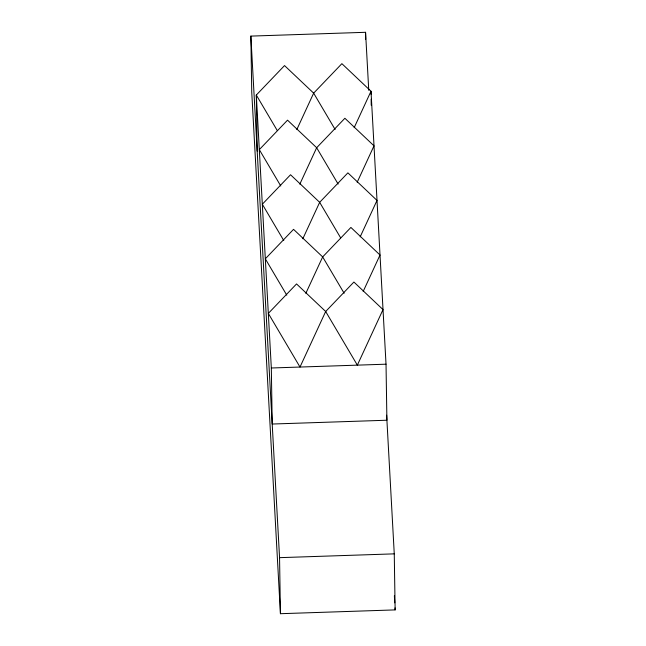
<?xml version="1.0" encoding="UTF-8"?>
<svg xmlns="http://www.w3.org/2000/svg" width="646" height="646" viewBox="0 0 646 646"><rect width="100%" height="100%" fill="white"/><g stroke="black" fill="none" stroke-linecap="round" stroke-linejoin="round"><path stroke-width="0.97" d="M296.821 129.563L313.657 93.145L341.887 63.671L371.006 91.239L386.025 364.191L386.906 420.231L272.208 424.034L271.328 367.994L256.309 95.051L284.531 65.577L313.657 93.145L335.121 129.483M299.825 184.158L316.661 147.732L344.891 118.266L374.01 145.834L357.181 182.253M302.829 238.745L319.665 202.327L347.895 172.853L377.014 200.421L360.185 236.84M354.17 127.666L371.006 91.239L371.054 94.243M305.833 293.332L322.669 256.914L350.899 227.44L380.018 255.017L363.189 291.435M386.631 415.2L394.262 553.856L395.142 609.897L280.437 613.7L251.738 92.144L250.858 36.103L365.563 32.3L368.753 90.295M271.328 367.994L386.025 364.191M250.858 36.103L279.556 557.659L394.262 553.856M338.124 184.07L316.661 147.732L287.535 120.164L259.312 149.638L280.768 185.975M277.255 130.516L256.309 95.051L257.189 151.091M340.612 237.793L319.665 202.327L290.538 174.759L262.316 204.225L283.772 240.562M344.132 293.252L322.669 256.914L293.542 229.346L265.32 258.82L286.776 295.157M394.367 595.798L394.754 602.847M395.029 607.878L395.142 609.897M371.135 99.25L371.224 105.25M365.563 32.3L365.668 39.301M279.556 557.659L280.437 613.7M325.673 311.501L300.002 367.049L268.324 313.407L296.546 283.933L325.673 311.501L357.351 365.143L383.021 309.604L353.903 282.036L325.673 311.501"/></g></svg>
